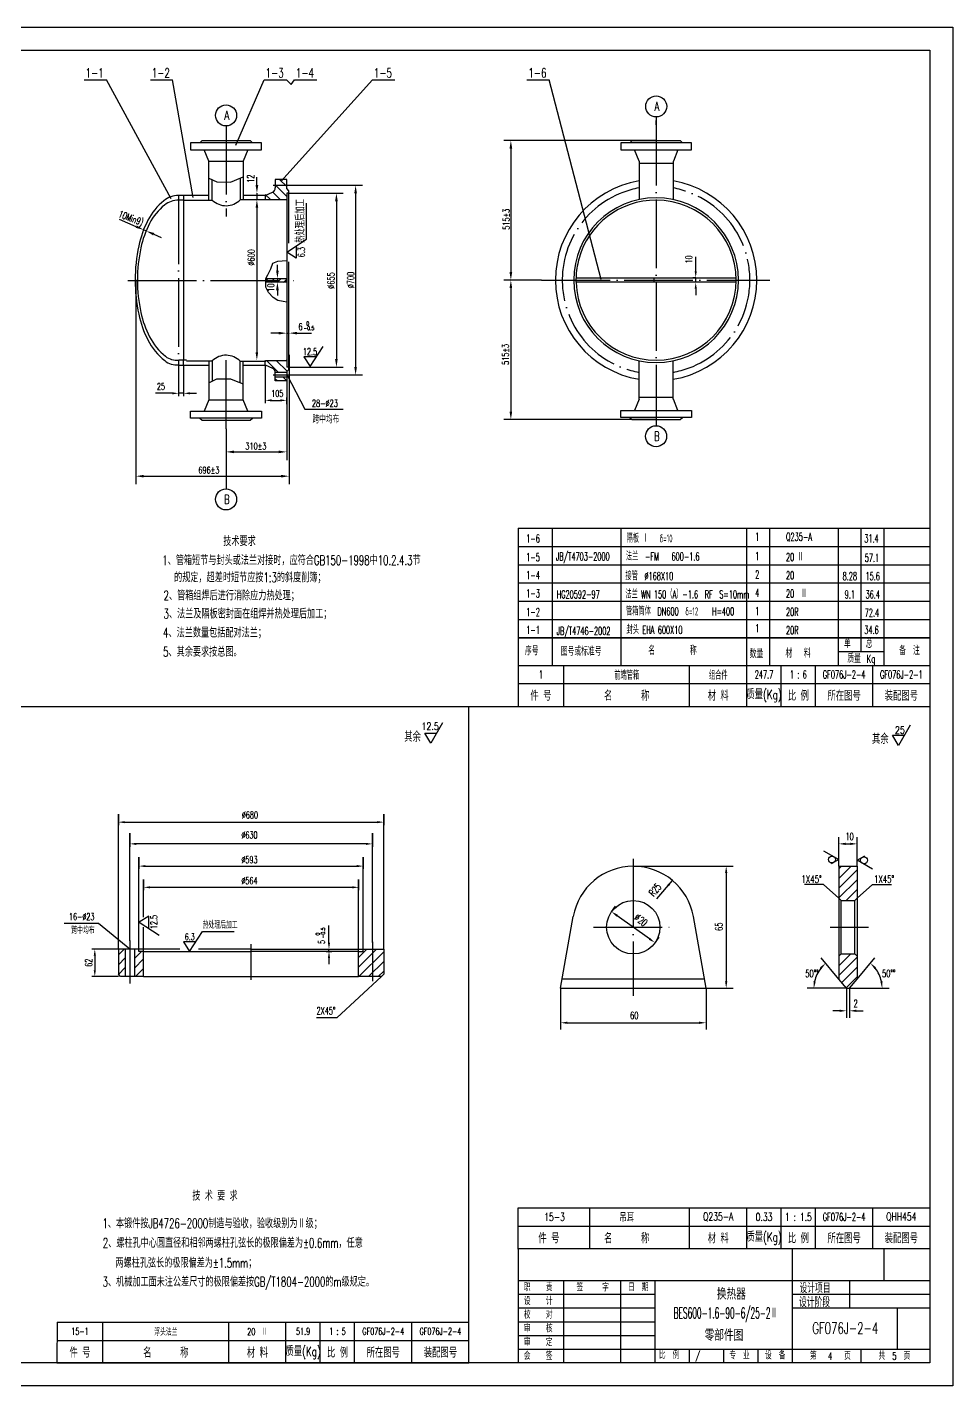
# Model space of a CAD drawing. Extents: x -1018 to 1609, y -45 to 1303.
# Drawn here: x 328 to 732, y -45 to 549 of the extents above; entities that cross this region are included whole.
import ezdxf
from ezdxf.enums import TextEntityAlignment as Align

# ---------------------------------------------------------------- set-up
doc = ezdxf.new("R2010")
doc.units = 0
doc.header["$MEASUREMENT"] = 0
doc.linetypes.add('DASHDOT-M', pattern=[36, 30, -3, 0, -3])
doc.layers.get('0').update_dxf_attribs({"linetype": 'CONTINUOUS'})
for name, color, linetype in [('1', 3, 'CONTINUOUS'), ('CDR_DWG1', 4, 'CONTINUOUS'), ('CDR_DWG2', 2, 'CONTINUOUS'), ('CDR_DWG3', 1, 'DASHDOT-M'), ('XS', 2, 'CONTINUOUS')]:
    doc.layers.add(name, color=color, linetype=linetype)
doc.styles.add('HZ', font='romans', dxfattribs={"width": 0.7, "bigfont": 'hz'})

# ---------------------------------------------------------------- blocks, each defined once
blk = doc.blocks.new('*X57')
at = {"color": 0}
for p, q in [((139.69, 161.53), (136.66, 164.57)), ((143.94, 161.53), (139.94, 165.53)), ((147.66, 162.05), (144.18, 165.53)), ((138.21, 154.53), (135.66, 157.08)), ((142.45, 154.53), (139.45, 157.53)), ((146.69, 154.53), (143.69, 157.53))]:
    blk.add_line(p, q, dxfattribs=at)
blk = doc.blocks.new('*X58')
at = {"color": 0}
for p, q in [((143.52, 259.53), (135.66, 267.39)), ((147.66, 259.63), (136.76, 270.53)), ((147.66, 263.88), (141, 270.53)), ((147.66, 268.12), (145.25, 270.53)), ((139.27, 259.53), (135.66, 263.15))]:
    blk.add_line(p, q, dxfattribs=at)
blk = doc.blocks.new('*X55')
for p, q in [((120.32, 159.7), (115.19, 164.82)), ((124.13, 160.13), (119.43, 164.82)), ((124, 164.5), (123.68, 164.82)), ((119.77, 156), (119, 156.77)), ((124, 156.01), (122.35, 157.67))]:
    blk.add_line(p, q)
blk = doc.blocks.new('*X89')
at = {"layer": '1', "color": 0, "linetype": 'Continuous'}
for p, q in [((-21950.87, -21632.62), (-21945.48, -21627.22)), ((-21950.87, -21628.37), (-21949.72, -21627.22)), ((-21950.87, -21636.86), (-21942.87, -21628.86)), ((-21950.87, -21641.1), (-21942.87, -21633.1)), ((-21947.75, -21642.22), (-21942.87, -21637.34)), ((-21950.87, -21670.8), (-21945.63, -21665.55)), ((-21950.87, -21666.56), (-21949.87, -21665.55)), ((-21950.87, -21675.04), (-21942.87, -21667.04)), ((-21949.64, -21678.05), (-21942.87, -21671.28)), ((-21947.7, -21680.36), (-21942.87, -21675.53))]:
    blk.add_line(p, q, dxfattribs=at)
blk = doc.blocks.new('MM')
at = {"layer": 'XS', "color": 3}
blk.add_lwpolyline([(3.85, 6.67), (0, 0), (-1.93, 3.33)], dxfattribs=at)
blk.add_circle((0, 3), 1.5, dxfattribs=at)
blk = doc.blocks.new('*X53')
for p, q in [((115.19, 200.04), (115.76, 200.61)), ((116.99, 199.01), (118.59, 200.61)), ((119.82, 199.01), (121.42, 200.61)), ((122.65, 199.01), (124, 200.37))]:
    blk.add_line(p, q)
blk = doc.blocks.new('*X54')
for p, q in [((124, 240.87), (120.87, 244)), ((121.21, 235.18), (117.79, 238.6)), ((124, 236.62), (119, 241.62)), ((116.96, 235.18), (114.65, 237.49))]:
    blk.add_line(p, q)

msp = doc.modelspace()

# ---------------------------------------------------------------- linework, layer by layer
for p, q in [((-108.59, 549.24), (732.41, 549.24)), ((732.41, 549.24), (732.41, -44.76)), ((352.85, 526.17), (362.55, 526.17)), ((390.86, 474.24), (362.55, 526.17)), ((381.77, 526.17), (391.47, 526.17)), ((400.39, 474.79), (391.47, 526.17)), ((419.05, 497.66), (431.52, 526.17)), ((431.52, 526.17), (441.22, 526.17)), ((438.69, 481.83), (478.82, 526.17)), ((441.22, 526.17), (443.24, 524.16)), ((443.24, 524.16), (444.73, 526.17)), ((444.73, 526.17), (454.43, 526.17)), ((478.82, 526.17), (488.52, 526.17)), ((546.33, 526.17), (556.03, 526.17)), ((578.74, 438.89), (556.03, 526.17)), ((602.79, 506.6), (602.79, 508.44)), ((602.74, 499.65), (536.28, 499.65)), ((539.28, 496.15), (539.28, 442.15)), ((428.31, 480.17), (428.31, 483.67)), ((428.31, 476.69), (428.31, 473.84)), ((442.32, 480.12), (474.43, 480.12)), ((442.39, 476.65), (466.05, 476.65)), ((471.43, 476.62), (471.43, 400.68)), ((428.28, 470.74), (428.28, 407.15)), ((450.03, 456.51), (450.03, 472.31)), ((463.05, 473.15), (463.05, 404.15)), ((375.61, 462.02), (368.28, 465.19)), ((378.88, 460.59), (379.99, 460.13)), ((383.22, 458.73), (386.43, 457.34)), ((441.33, 450.81), (450.03, 456.51)), ((445.5, 453.54), (445.5, 448.18)), ((434.4, 443.54), (435.27, 446.08)), ((435.27, 446.08), (437.51, 446.97)), ((437.51, 446.97), (439.38, 447.12)), ((439.38, 447.12), (441.37, 447.28)), ((445.5, 448.18), (441.33, 450.81)), ((620.06, 442.49), (620.06, 448.82)), ((432.17, 439.36), (433.04, 441)), ((433.04, 441), (434.4, 443.54)), ((437.27, 442.86), (437.27, 445.32)), ((620.06, 439.69), (618.81, 439.69)), ((620.06, 437.69), (620.06, 439.69)), ((375.39, 438.82), (375.39, 349.43)), ((432.17, 437.71), (432.17, 439.36)), ((432.17, 435.62), (432.17, 437.71)), ((433.41, 433.23), (432.17, 435.62)), ((437.27, 439.27), (437.27, 437.71)), ((437.27, 434.21), (437.27, 431.9)), ((441.33, 439.34), (441.33, 437.77)), ((552.68, 438.65), (536.28, 438.65)), ((552.68, 438.65), (536.28, 438.65)), ((539.28, 435.15), (539.28, 380.3)), ((620.06, 437.69), (618.81, 437.69)), ((620.06, 434.89), (620.06, 432.09)), ((435.4, 430.99), (433.41, 433.23)), ((437.38, 429.8), (435.4, 430.99)), ((439.76, 429.34), (437.38, 429.8)), ((441.37, 429.05), (439.76, 429.34)), ((437.83, 415.47), (434.33, 415.47)), ((441.33, 415.47), (442.39, 415.47)), ((445.89, 415.47), (452.13, 415.47)), ((442.34, 406.02), (442.34, 360.05)), ((454.25, 405.06), (448.88, 405.06)), ((448.88, 405.06), (451.51, 400.9)), ((451.51, 400.9), (457.21, 409.6)), ((394.1, 401.37), (394.1, 387.91)), ((396.25, 401.66), (396.25, 387.91)), ((431.97, 401.65), (431.97, 384.84)), ((436.33, 398.36), (436.33, 398.37)), ((442.39, 400.65), (466.05, 400.65)), ((441.33, 394.66), (441.33, 360.01)), ((441.49, 397.09), (449.18, 382.27)), ((442.32, 397.18), (474.43, 397.18)), ((391.3, 389.16), (384, 389.16)), ((396.25, 389.16), (394.1, 389.16)), ((399.05, 389.16), (401.85, 389.16)), ((441.33, 384.46), (441.33, 387.34)), ((434.77, 386.09), (438.53, 386.09)), ((449.18, 382.27), (466.02, 382.27)), ((602.74, 377.65), (536.28, 377.65)), ((414.83, 373.59), (414.83, 347.4)), ((418.33, 363.55), (438.84, 363.55)), ((442.34, 361.51), (442.34, 349.43)), ((378.89, 352.93), (438.84, 352.93)), ((692.41, 282.24), (692.41, 330.24)), ((542.41, 322.24), (722.41, 322.24)), ((542.41, 314.24), (722.41, 314.24)), ((542.41, 314.24), (722.41, 314.24)), ((542.41, 306.24), (722.41, 306.24)), ((542.41, 298.24), (722.41, 298.24)), ((542.41, 298.24), (722.41, 298.24)), ((542.41, 290.24), (722.41, 290.24)), ((722.41, 282.24), (542.41, 282.24)), ((542.41, 282.24), (722.41, 282.24)), ((692.41, 276.24), (692.41, 282.24)), ((542.41, 262.24), (722.41, 262.24)), ((542.41, 262.24), (722.41, 262.24)), ((-83.59, 252.24), (722.41, 252.24)), ((520.91, -34.76), (520.91, 252.24)), ((542.41, 252.24), (722.41, 252.24)), ((367.77, 146.12), (367.77, 205.2)), ((367.77, 205.1), (367.77, 200.43)), ((483.77, 145.99), (483.77, 205.1)), ((483.77, 205.1), (483.77, 200.43)), ((370.57, 201.68), (480.97, 201.68)), ((372.77, 149.75), (372.77, 196.8)), ((372.77, 196.8), (372.77, 190.93)), ((478.77, 149.02), (478.77, 196.8)), ((478.77, 196.8), (478.77, 190.93)), ((475.97, 192.18), (375.57, 192.18)), ((682.61, 182.41), (682.61, 195.18)), ((685.61, 192.18), (687.61, 192.18)), ((690.61, 182.41), (690.61, 195.18)), ((376.77, 146.12), (376.77, 186.38)), ((376.77, 186.38), (376.77, 181.21)), ((474.77, 146.09), (474.77, 186.3)), ((474.77, 186.3), (474.77, 181.21)), ((379.57, 182.46), (471.97, 182.46)), ((592.78, 182.41), (636.38, 182.41)), ((633.38, 179.41), (633.38, 132.07)), ((378.77, 176.66), (378.77, 171.93)), ((378.77, 160.15), (378.77, 176.66)), ((469.97, 173.18), (381.57, 173.18)), ((472.77, 145.1), (472.77, 176.66)), ((472.77, 176.66), (472.77, 171.93)), ((603.14, 168.13), (609.89, 176.2)), ((675.9, 174.46), (667.64, 174.46)), ((682.61, 168.41), (675.9, 174.46)), ((690.61, 168.41), (697.32, 174.46)), ((697.32, 174.46), (705.58, 174.46)), ((381.05, 160.63), (376.89, 158)), ((381.05, 155.26), (381.05, 160.63)), ((583.29, 162.52), (585.03, 164.96)), ((599.84, 150.71), (585.73, 160.78)), ((359.06, 157.4), (344.06, 157.4)), ((372.77, 146.15), (359.06, 157.4)), ((376.89, 158), (385.59, 152.3)), ((378.77, 144.01), (378.77, 155.76)), ((459.81, 148.95), (459.81, 156.43)), ((396.25, 149.31), (398.88, 145.15)), ((401.62, 149.31), (396.25, 149.31)), ((398.88, 145.15), (404.58, 153.85)), ((404.58, 153.85), (418.33, 153.85)), ((478.77, 149.35), (478.77, 132.11)), ((602.28, 148.96), (604.02, 151.41)), ((367.77, 146.12), (356.22, 146.12)), ((357.47, 143.32), (357.47, 136.95)), ((458.57, 146.15), (461.06, 146.15)), ((458.57, 145.15), (461.06, 145.15)), ((459.81, 145.15), (459.81, 146.15)), ((459.81, 142.35), (459.81, 139.55)), ((682.61, 133.05), (674.85, 142.29)), ((690.61, 133.05), (698.37, 142.29)), ((367.77, 134.15), (356.22, 134.15)), ((482.77, 134.15), (463.22, 116.18)), ((561.01, 129.07), (561.01, 110.97)), ((624.56, 129.07), (624.56, 110.97)), ((624.95, 129.07), (636.38, 129.07)), ((685.95, 129.07), (668.69, 129.07)), ((685.95, 129.07), (685.95, 116.2)), ((687.28, 129.07), (704.53, 129.07)), ((687.28, 129.07), (687.28, 116.2)), ((682.95, 119.2), (679.95, 119.2)), ((690.28, 119.2), (693.28, 119.2)), ((463.22, 116.18), (454.39, 116.18)), ((564.01, 113.97), (621.56, 113.97)), ((542.41, 25.06), (722.41, 25.06)), ((542.41, 25.06), (722.41, 25.06)), ((542.41, 15.27), (722.41, 15.27)), ((662.4, -34.73), (662.4, 15.27)), ((702.4, 1.27), (702.4, 15.27)), ((542.4, 1.27), (722.4, 1.27)), ((562.4, -34.73), (562.4, 1.27)), ((587.4, -34.73), (587.4, 1.27)), ((602.4, -34.73), (602.4, 1.27)), ((687.4, -10.73), (687.4, 1.27)), ((687.4, -10.73), (687.4, 1.27)), ((542.4, -4.73), (602.4, -4.73)), ((662.4, -4.73), (722.4, -4.73)), ((542.4, -10.73), (602.4, -10.73)), ((662.4, -10.73), (722.4, -10.73)), ((708.02, -10.73), (708.02, -28.73)), ((542.4, -16.73), (602.4, -16.73)), ((542.4, -22.73), (602.4, -22.73)), ((341.01, -24.94), (521.01, -24.94)), ((542.4, -28.73), (722.4, -28.73)), ((617.4, -34.73), (617.4, -28.73)), ((632.4, -34.73), (632.4, -28.73)), ((647.4, -34.73), (647.4, -28.73)), ((692.4, -34.73), (692.4, -28.73)), ((340.91, -34.76), (520.91, -34.76)), ((732.41, -44.76), (-108.59, -44.76))]:
    msp.add_line(p, q)
for points in [[(407.33, 483.24), (410.86, 481.58), (416.7, 481.49), (418.45, 482.19), (422.33, 483.76)], [(407.33, 393.77), (410.86, 395.43), (416.7, 395.52), (418.45, 394.82), (422.33, 393.25)], [(509.41, 245.06), (504.26, 236.14), (501.68, 240.6), (506.84, 240.6)], [(713.81, 244.12), (708.66, 235.2), (706.08, 239.66), (711.23, 239.66)]]:
    msp.add_lwpolyline(points)
for centre, start, end in [((685.95, 129.07), 142.08086, 167.91914), ((687.28, 129.07), 12.08086, 37.91914)]:
    msp.add_arc(centre, 14.25, start, end)
for points in [[(539.86, 496.15), (538.7, 496.15), (539.28, 499.65)], [(428.89, 480.17), (427.73, 480.17), (428.31, 476.67)], [(463.63, 473.15), (462.46, 473.15), (463.05, 476.65)], [(472.01, 476.62), (470.85, 476.62), (471.43, 480.12)], [(428.89, 470.33), (427.73, 470.33), (428.31, 473.83)], [(375.38, 461.49), (375.84, 462.56), (378.82, 460.64)], [(382.99, 458.19), (383.45, 459.26), (380.01, 460.11)], [(437.85, 442.86), (436.69, 442.86), (437.27, 439.36)], [(539.86, 442.15), (538.7, 442.15), (539.28, 438.65)], [(619.59, 442.49), (620.52, 442.49), (620.06, 439.69)], [(437.85, 434.21), (436.69, 434.21), (437.27, 437.71)], [(539.86, 435.15), (538.7, 435.15), (539.28, 438.65)], [(619.59, 434.89), (620.52, 434.89), (620.06, 437.69)], [(437.83, 414.89), (437.83, 416.05), (441.33, 415.47)], [(445.89, 414.89), (445.89, 416.05), (442.39, 415.47)], [(428.87, 407.15), (427.7, 407.15), (428.28, 403.65)], [(463.63, 404.15), (462.46, 404.15), (463.05, 400.65)], [(472.01, 400.68), (470.85, 400.68), (471.43, 397.18)], [(391.3, 389.63), (391.3, 388.69), (394.1, 389.16)], [(399.05, 389.63), (399.05, 388.69), (396.25, 389.16)], [(434.77, 386.56), (434.77, 385.62), (431.97, 386.09)], [(438.53, 386.56), (438.53, 385.62), (441.33, 386.09)], [(539.86, 381.15), (538.7, 381.15), (539.28, 377.65)], [(418.33, 362.97), (418.33, 364.14), (414.83, 363.55)], [(437.83, 362.97), (437.83, 364.14), (441.33, 363.55)], [(378.89, 352.35), (378.89, 353.52), (375.39, 352.93)], [(438.84, 352.35), (438.84, 353.52), (442.34, 352.93)], [(370.57, 202.14), (370.57, 201.21), (367.77, 201.68)], [(480.97, 202.14), (480.97, 201.21), (483.77, 201.68)], [(375.57, 192.64), (375.57, 191.71), (372.77, 192.18)], [(475.97, 192.64), (475.97, 191.71), (478.77, 192.18)], [(685.61, 192.68), (685.61, 191.68), (682.61, 192.18)], [(687.61, 192.68), (687.61, 191.68), (690.61, 192.18)], [(379.57, 182.93), (379.57, 182), (376.77, 182.46)], [(471.97, 182.93), (471.97, 182), (474.77, 182.46)], [(632.88, 179.41), (633.88, 179.41), (633.38, 182.41)], [(381.57, 173.65), (381.57, 172.72), (378.77, 173.18)], [(469.97, 173.65), (469.97, 172.72), (472.77, 173.18)], [(607.58, 174.22), (608.35, 173.58), (609.89, 176.2)], [(586.02, 161.18), (585.44, 160.37), (583.29, 162.52)], [(460.27, 148.95), (459.34, 148.95), (459.81, 146.15)], [(600.13, 151.11), (599.55, 150.3), (602.28, 148.96)], [(357.94, 143.32), (357, 143.32), (357.47, 146.12)], [(460.27, 142.35), (459.34, 142.35), (459.81, 145.15)], [(357.94, 136.95), (357, 136.95), (357.47, 134.15)], [(675.06, 137.49), (674.34, 138.18), (676.78, 139.99)], [(698.16, 137.49), (698.88, 138.18), (696.44, 139.99)], [(632.88, 132.07), (633.88, 132.07), (633.38, 129.07)], [(671.51, 132.11), (672.5, 132), (671.69, 129.07)], [(701.71, 132.11), (700.72, 132), (701.53, 129.07)], [(682.95, 119.7), (682.95, 118.7), (685.95, 119.2)], [(690.28, 119.7), (690.28, 118.7), (687.28, 119.2)], [(564.01, 114.47), (564.01, 113.47), (561.01, 113.97)], [(621.56, 114.47), (621.56, 113.47), (624.56, 113.97)]]:
    msp.add_solid(points)
at = {"layer": 'CDR_DWG1'}
for p, q in [((-83.59, 539.24), (722.41, 539.24)), ((722.41, 539.24), (722.41, -34.76)), ((403.33, 498.65), (404.33, 499.65)), ((404.33, 499.65), (425.33, 499.65)), ((425.33, 499.65), (426.33, 498.65)), ((591.28, 498.65), (592.28, 499.65)), ((592.28, 499.65), (593.59, 499.65)), ((593.59, 499.65), (613.28, 499.65)), ((613.28, 499.65), (614.28, 498.65)), ((430.33, 498.65), (399.33, 498.65)), ((399.33, 498.65), (399.33, 495.65)), ((399.33, 495.65), (430.33, 495.65)), ((407.33, 490.65), (405.33, 495.65)), ((424.33, 495.65), (422.33, 490.65)), ((424.33, 495.65), (424.33, 495.65)), ((430.33, 495.65), (430.33, 498.65)), ((587.28, 498.65), (587.28, 495.65)), ((589.13, 498.65), (587.28, 498.65)), ((587.28, 495.65), (589.13, 495.65)), ((591.28, 498.65), (589.13, 498.65)), ((589.13, 495.65), (591.29, 495.65)), ((618.28, 498.65), (591.28, 498.65)), ((591.29, 495.65), (593.32, 495.65)), ((593.28, 495.65), (618.28, 495.65)), ((595.28, 490.65), (593.28, 495.65)), ((612.28, 495.65), (610.28, 490.65)), ((612.28, 495.65), (612.28, 495.65)), ((618.28, 495.65), (618.28, 498.65)), ((407.33, 473.65), (407.33, 490.65)), ((407.33, 490.65), (422.33, 490.65)), ((422.33, 490.65), (422.33, 473.83)), ((595.28, 490.65), (595.28, 489.75)), ((595.28, 489.78), (610.19, 489.78)), ((595.28, 489.75), (595.28, 473.87)), ((610.19, 490.69), (610.19, 489.78)), ((610.19, 489.78), (610.19, 473.83)), ((408.81, 473.65), (408.81, 482.54)), ((421.02, 483.23), (421.02, 473.83)), ((441.33, 482.65), (436.33, 482.65)), ((436.33, 482.65), (436.33, 478.95)), ((441.33, 478.65), (441.33, 482.65)), ((407.33, 475.67), (394.1, 475.64)), ((396.24, 475.65), (396.24, 473.66)), ((431.97, 475.71), (422.33, 475.7)), ((431.97, 475.71), (435.14, 477.12)), ((431.97, 475.71), (431.97, 473.83)), ((442.33, 477.65), (441.33, 478.65)), ((441.33, 476.65), (441.33, 474.07)), ((442.33, 476.65), (441.33, 476.65)), ((442.33, 476.92), (442.33, 477.65)), ((442.33, 454.8), (442.33, 476.92)), ((396.26, 473.65), (394.1, 473.66)), ((396.26, 473.65), (396.26, 403.66)), ((396.26, 473.65), (397.61, 473.65)), ((397.61, 473.65), (408.81, 473.65)), ((421.02, 473.83), (432.15, 473.83)), ((432.15, 473.83), (441.42, 473.83)), ((441.33, 474.07), (441.33, 439.34)), ((442.33, 400.82), (442.33, 446.59)), ((567.76, 439.69), (637.72, 439.69)), ((601.9, 437.56), (601.9, 439.77)), ((441.32, 439.26), (432.41, 439.26)), ((441.37, 437.71), (432.41, 437.71)), ((441.33, 437.77), (441.33, 403.5)), ((637.73, 437.69), (567.76, 437.69)), ((407.33, 401.34), (394.1, 401.37)), ((396.28, 403.66), (394.15, 403.7)), ((396.25, 401.66), (396.26, 403.66)), ((397.57, 403.65), (396.28, 403.66)), ((397.61, 403.36), (408.81, 403.36)), ((407.33, 403.36), (407.33, 386.36)), ((408.81, 403.36), (408.81, 394.47)), ((421.02, 403.18), (432.15, 403.18)), ((421.02, 393.78), (421.02, 403.18)), ((422.33, 386.36), (422.33, 403.18)), ((431.97, 401.3), (422.33, 401.31)), ((431.97, 401.65), (431.97, 403.47)), ((431.97, 401.65), (435.16, 400.19)), ((432.1, 403.47), (441.42, 403.47)), ((436.33, 396.33), (436.33, 398.36)), ((436.38, 398.35), (441.36, 398.35)), ((441.33, 403.5), (441.33, 400.65)), ((442.33, 400.65), (441.33, 400.65)), ((442.33, 399.65), (441.33, 398.65)), ((441.33, 398.65), (441.33, 398.36)), ((441.33, 398.36), (441.33, 396.33)), ((442.33, 399.65), (442.33, 400.82)), ((595.28, 387.55), (595.28, 403.43)), ((610.19, 387.52), (610.19, 403.47)), ((436.33, 394.65), (436.33, 396.33)), ((441.33, 394.65), (436.33, 394.65)), ((436.38, 396.32), (441.36, 396.32)), ((441.33, 396.33), (441.33, 394.65)), ((407.33, 386.36), (405.33, 381.36)), ((407.33, 386.36), (422.33, 386.36)), ((424.33, 381.36), (422.33, 386.36)), ((595.28, 386.65), (593.28, 381.65)), ((595.28, 386.65), (595.28, 387.55)), ((595.28, 387.52), (610.19, 387.52)), ((610.19, 386.61), (610.19, 387.52)), ((612.28, 381.65), (610.28, 386.65)), ((399.33, 381.36), (430.33, 381.36)), ((399.33, 378.36), (399.33, 381.36)), ((424.33, 381.36), (424.33, 381.36)), ((430.33, 381.36), (430.33, 378.36)), ((587.28, 378.65), (587.28, 381.65)), ((587.28, 381.65), (589.13, 381.65)), ((589.13, 381.65), (591.29, 381.65)), ((591.29, 381.65), (593.32, 381.65)), ((593.28, 381.65), (618.28, 381.65)), ((612.28, 381.65), (612.28, 381.65)), ((618.28, 381.65), (618.28, 378.65)), ((430.33, 378.36), (399.33, 378.36)), ((403.33, 378.36), (404.33, 377.36)), ((404.33, 377.36), (425.33, 377.36)), ((425.33, 377.36), (426.33, 378.36)), ((589.13, 378.65), (587.28, 378.65)), ((591.28, 378.65), (589.13, 378.65)), ((591.28, 378.65), (592.28, 377.65)), ((618.28, 378.65), (591.28, 378.65)), ((592.28, 377.65), (593.59, 377.65)), ((593.59, 377.65), (613.28, 377.65)), ((613.28, 377.65), (614.28, 378.65)), ((542.41, 330.24), (542.41, 252.24)), ((542.41, 330.24), (722.41, 330.24)), ((542.41, 330.24), (722.41, 330.24)), ((557.41, 282.24), (557.41, 330.24)), ((587.41, 282.24), (587.41, 330.24)), ((642.41, 282.24), (642.41, 330.24)), ((652.41, 282.24), (652.41, 330.24)), ((682.41, 282.24), (682.41, 330.24)), ((702.41, 282.24), (702.41, 330.24)), ((557.41, 270.24), (557.41, 282.24)), ((587.41, 270.24), (587.41, 282.24)), ((642.41, 270.24), (642.41, 282.24)), ((652.41, 270.24), (652.41, 282.24)), ((682.41, 270.24), (682.41, 282.24)), ((702.41, 270.24), (702.41, 282.24)), ((682.41, 276.24), (702.41, 276.24)), ((542.41, 270.24), (722.41, 270.24)), ((562.41, 252.24), (562.41, 270.24)), ((617.41, 252.24), (617.41, 270.24)), ((642.41, 252.24), (642.41, 270.24)), ((657.41, 252.24), (657.41, 270.24)), ((672.41, 252.24), (672.41, 270.24)), ((697.41, 252.24), (697.41, 270.24)), ((682.61, 182.41), (682.61, 168.41)), ((682.61, 182.41), (690.61, 182.41)), ((690.61, 182.41), (690.61, 168.41)), ((682.61, 168.41), (682.61, 133.05)), ((683.61, 167.41), (682.61, 168.41)), ((683.61, 167.41), (689.61, 167.41)), ((683.61, 144.07), (683.61, 167.41)), ((690.61, 168.41), (689.61, 167.41)), ((689.61, 144.07), (689.61, 167.41)), ((690.61, 168.41), (690.61, 133.05)), ((561.01, 129.07), (566.52, 160.37)), ((624.56, 129.07), (619.05, 160.37)), ((370.77, 146.15), (367.77, 146.15)), ((367.77, 146.15), (367.77, 135.15)), ((374.77, 146.15), (370.77, 146.15)), ((370.77, 146.15), (370.77, 134.15)), ((376.77, 146.15), (374.77, 146.15)), ((374.77, 146.15), (374.77, 134.15)), ((376.77, 145.15), (376.77, 146.15)), ((378.77, 145.15), (376.77, 145.15)), ((394.66, 146.15), (377.02, 146.15)), ((378.77, 145.15), (425.77, 145.15)), ((378.77, 134.15), (378.77, 145.15)), ((425.77, 146.15), (402.76, 146.15)), ((425.77, 146.15), (474.77, 146.15)), ((472.77, 145.15), (425.77, 145.15)), ((472.77, 134.15), (472.77, 145.15)), ((472.77, 145.15), (474.77, 145.15)), ((474.77, 146.15), (483.77, 146.15)), ((474.77, 145.15), (474.77, 146.15)), ((483.77, 146.15), (483.77, 135.15)), ((683.61, 144.07), (682.61, 143.07)), ((683.61, 144.07), (689.61, 144.07)), ((689.61, 144.07), (690.61, 143.07)), ((368.77, 134.15), (367.77, 135.15)), ((370.77, 134.15), (368.77, 134.15)), ((374.77, 134.15), (370.77, 134.15)), ((378.77, 134.15), (374.77, 134.15)), ((378.77, 134.15), (472.77, 134.15)), ((482.77, 134.15), (472.77, 134.15)), ((482.77, 134.15), (483.77, 135.15)), ((623.86, 133.05), (561.71, 133.05)), ((685.95, 129.07), (682.61, 133.05)), ((687.28, 129.07), (690.61, 133.05)), ((561.01, 129.07), (624.56, 129.07)), ((685.95, 129.07), (687.28, 129.07)), ((542.41, 33.06), (722.41, 33.06)), ((542.41, 33.06), (722.41, 33.06)), ((542.41, 33.06), (722.41, 33.06)), ((542.41, 15.06), (542.41, 33.06)), ((573.85, 15.06), (573.85, 33.06)), ((617.41, 15.06), (617.41, 33.06)), ((642.41, 15.06), (642.41, 33.06)), ((657.41, 15.06), (657.41, 33.06)), ((672.41, 15.06), (672.41, 33.06)), ((697.41, 15.06), (697.41, 33.06)), ((542.41, 15.27), (722.41, 15.27)), ((542.41, 15.27), (542.41, -34.76)), ((662.4, -34.73), (662.4, 15.27)), ((341.01, -16.94), (340.91, -34.76)), ((341.01, -16.94), (521.01, -16.94)), ((361.01, -34.94), (361.01, -16.94)), ((416.01, -34.94), (416.01, -16.94)), ((441.01, -34.94), (441.01, -16.94)), ((456.01, -34.94), (456.01, -16.94)), ((471.01, -34.94), (471.01, -16.94)), ((496.01, -34.94), (496.01, -16.94)), ((722.41, -34.76), (-83.59, -34.76))]:
    msp.add_line(p, q, dxfattribs=at)
for points in [[(394.17, 475.65, 0.001803), (394.1, 475.65, 0.17134), (387.62, 473.36, 0.104788), (380.66, 464.81, 0.066302), (376.67, 453.6, 0.052443), (375.1, 438.65, 0.052443)], [(394.1, 473.65, 0.171103), (387.96, 471.49, 0.104819), (381.37, 463.4, 0.066378), (377.59, 452.79, 0.05252), (376.1, 438.65, 0.05252)], [(375.1, 438.65, 0.052443), (376.67, 423.7, 0.066302), (380.66, 412.49, 0.104788), (388.03, 403.44, 0.198534), (394.1, 401.65, 0.001201), (394.15, 401.65, 0.104788)], [(376.1, 438.65, 0.05252), (377.59, 424.51, 0.066378), (381.37, 413.9, 0.104819), (388.35, 405.35, 0.198314), (394.1, 403.65, 0.00127), (394.15, 403.65, 0.104819)]]:
    msp.add_lwpolyline(points, format="xyb", dxfattribs=at)
msp.add_circle((592.78, 155.74), 11.67, dxfattribs=at)
for centre, radius, start, end in [((602.74, 438.65), 44, 99.75731, 260.24269), ((602.74, 438.65), 44, 279.74416, 80.25584), ((434.33, 478.95), 2, 293.97662, 0), ((414.83, 479.82), 8.62, 225.73196, 315.92659), ((602.74, 438.65), 36, 90, 270), ((602.74, 438.65), 35, 90, 164.84576), ((602.74, 438.65), 36, 270, 90), ((602.74, 438.65), 35, 270, 90), ((602.74, 438.65), 35, 164.84576, 178.15457), ((602.74, 438.65), 35, 178.15457, 181.8018), ((602.74, 438.65), 35, 181.8018, 270), ((414.83, 397.19), 8.62, 44.07341, 134.26804), ((434.33, 398.37), 2, 0, 65.32878), ((592.78, 155.74), 26.67, 9.99015, 170.00985)]:
    msp.add_arc(centre, radius, start, end, dxfattribs=at)
at = {"layer": 'CDR_DWG2'}
for centre in [(602.79, 514.59), (414.83, 510.66), (602.74, 370.39), (414.83, 342.8)]:
    msp.add_circle(centre, 4.6, dxfattribs=at)
at = {"layer": 'CDR_DWG3', "linetype": 'DASHDOT-M'}
for p, q in [((414.83, 506.06), (414.83, 466.47)), ((602.74, 509.99), (602.74, 375)), ((394.1, 475.65), (394.1, 401.65)), ((435.46, 480.12), (442.26, 480.12)), ((371.95, 438.51), (444.33, 438.51)), ((552.74, 438.65), (652.49, 438.65)), ((414.83, 373.65), (414.83, 406.65)), ((435.46, 397.18), (442.26, 397.18)), ((592.78, 185.62), (592.78, 125.8)), ((575.35, 155.74), (609.39, 155.74)), ((678.75, 155.74), (695.5, 155.74)), ((372.77, 149.96), (372.77, 131.15)), ((425.77, 132.8), (425.77, 148.3))]:
    msp.add_line(p, q, dxfattribs=at)
for start, end in [(100.47904, 259.52096), (280.4649, 79.5351)]:
    msp.add_arc((602.74, 438.65), 41, start, end, dxfattribs=at)

# ---------------------------------------------------------------- block references
for name, p in [('*X54', (317.33, 238.65)), ('*X53', (317.33, 238.65)), ('*X55', (317.33, 238.65)), ('*X89', (22633.49, 21809.63))]:
    msp.add_blockref(name, p)
for name, p, rotation in [('MM', (682.61, 185.33), 90), ('MM', (690.61, 184.99), 270), ('*X57', (213.24, 281.81), 270), ('*X58', (213.24, 281.81), 270)]:
    msp.add_blockref(name, p, dxfattribs=dict(rotation=rotation))

# ---------------------------------------------------------------- texts
at = {"style": 'HZ'}
for s, height, rotation, width, p in [('12', 3, 90, 0.7, (427.12, 482.98)), ('热处理后加工', 3.5, 90, 0.7, (449.13, 464.52)), ('515%%P3 ', 3, 90, 0.7, (538.73, 465.98)), ('10Min9)', 3, 339.15926, 0.7, (372.8, 464.36)), ('%%C600 ', 3, 90, 0.7, (427.32, 449.28)), ('6.3', 3, 90, 0.7, (449.22, 450.88)), ('%%C655', 3, 90, 0.7, (462.22, 438.48)), ('%%C700', 3, 90, 0.7, (470.82, 438.68)), ('10', 3, 90, 0.7, (435.91, 435.38)), ('515%%P3 ', 3, 90, 0.7, (538.43, 406.88)), ('12.5', 3, 90, 0.65, (384.76, 158)), ('5', 3, 90, 0.65, (458.04, 149.31)), ('62', 3, 90, 0.65, (356.27, 140.21))]:
    msp.add_text(s, height=height, rotation=rotation, dxfattribs=dict(at, width=width)).set_placement(p, align=Align.CENTER)
for s, height, rotation, width, p in [('10', 3, 90, 0.65, (618.56, 445.92)), ('R25', 3.2, 50, 0.6, (601.72, 168.93)), ('%%c', 3.2, 321.91219, 0.65, (592.88, 159.4)), ('-0.5', 1.7, 90, 0.7, (458.05, 150.89)), ('20', 3.2, 321.91219, 0.65, (594.52, 158.11)), ('65', 3.2, 90, 0.6, (631.78, 154.14)), ('0', 1.7, 90, 0.7, (455.76, 152.13))]:
    msp.add_text(s, height=height, rotation=rotation, dxfattribs=dict(at, width=width)).set_placement(p)
for s, height, width, p in [('6', 3, 0.7, (446.46, 416.76)), ('-0.5', 1.7, 0.7, (448.64, 416.77)), ('0', 1.7, 0.7, (449.89, 418.85)), ('25', 3, 0.65, (384.62, 390.66)), ('105', 3, 0.65, (434.54, 387.59)), ('跨中均布', 3.2, 0.7, (452.61, 376.14)), ('技术要求', 4.2, 0.65, (413.6, 322.42)), ('1-6', 3.5, 0.6, (546.01, 323.94)), ('隔板 Ⅰ   δ=10', 3.5, 0.6, (589.83, 323.96)), ('Q235-A', 3.5, 0.6, (659.51, 324.69)), ('31.4', 3.5, 0.6, (693.72, 323.96)), ('1、管箱短节与封头或法兰对接时，应符合GB150-1998中10.2.4.3节', 4.2, 0.65, (387, 314.09)), ('1-5', 3.5, 0.6, (546.01, 315.77)), ('JB/T4703-2000', 3.5, 0.6, (558.98, 316.08)), ('法兰  -FM   600-1.6', 3.5, 0.6, (589.55, 316.08)), ('20 Ⅱ', 3.5, 0.6, (659.51, 315.85)), ('的规定，超差时短节应按1:3的斜度削簿；', 4.2, 0.65, (392.13, 306.57)), ('1-4', 3.5, 0.6, (546.01, 307.94)), ('接管  %%C168X10', 3.5, 0.6, (589.31, 307.52)), ('20  ', 3.5, 0.6, (659.51, 307.85)), ('2、管箱组焊后进行消除应力热处理；', 4.2, 0.65, (387.53, 298.67)), ('1-3', 3.5, 0.6, (546.01, 299.94)), ('HG20592-97', 3.5, 0.6, (559.31, 299.52)), ('法兰 WN 150（A）-1.6  RF  S=10mm', 3.5, 0.6, (589.31, 299.52)), ('20  Ⅱ', 3.5, 0.6, (659.51, 299.85)), ('3、法兰及隔板密封面在组焊并热处理后加工；', 4.2, 0.65, (387.53, 290.72)), ('1-2', 3.5, 0.6, (546.01, 291.77)), ('管箱筒体  DN600  δ=12   H=400', 3.5, 0.6, (589.55, 292.08)), ('20R', 3.5, 0.6, (659.51, 291.85)), ('4、法兰数量包括配对法兰；', 4.2, 0.65, (387.35, 282.43)), ('1-1', 3.5, 0.6, (546.01, 283.94)), ('JB/T4746-2002', 3.5, 0.6, (559.31, 283.52)), ('封头 EHA 600X10', 3.5, 0.6, (589.83, 283.96)), ('20R', 3.5, 0.6, (659.51, 283.85)), ('34.6', 3.5, 0.6, (693.72, 283.96)), ('单', 3.5, 0.65, (684.81, 277.89)), ('总', 3.5, 0.65, (694.34, 277.89)), ('5、其余要求按总图。', 4.2, 0.65, (387.35, 274.06)), ('序号', 3.5, 0.65, (545.47, 274.7)), ('图号或标准号', 3.5, 0.65, (561.13, 274.51)), ('名         称', 3.5, 0.65, (599.33, 274.88)), ('数量', 3.5, 0.65, (643.63, 273.43)), ('材   料', 3.5, 0.65, (659.29, 273.64)), ('质量', 3.5, 0.65, (686.3, 271.41)), ('Kg', 3.5, 0.65, (694.73, 271.36)), ('备  注', 3.5, 0.65, (708.94, 274.85)), ('12.5', 3.2, 0.8, (500.16, 241.99)), ('25', 3.2, 0.8, (707.1, 240.36)), ('其余', 4, 0.7, (492.69, 236.85)), ('其余', 4, 0.7, (697.08, 235.91)), ('10', 3.2, 0.6, (685.49, 193.78)), ('1X45%%D', 3.2, 0.7, (666.29, 175.17)), ('1X45%%D', 3.2, 0.7, (697.95, 175.17)), ('跨中均布', 3, 0.65, (347.22, 152.8)), ('50%%d%%d', 3.2, 0.6, (667.95, 133.9)), ('50%%d%%d', 3.2, 0.6, (701.47, 133.9)), ('2X45%%d', 3.2, 0.65, (454.39, 117.63)), ('2', 3.2, 0.6, (689.03, 120.8)), ('60', 3.2, 0.6, (591.34, 115.57)), ('           技 术 要 求', 4.2, 0.65, (377.7, 36.26)), ('1、本锻件按JB4726-2000制造与验收，验收级别为Ⅱ级；', 4.2, 0.65, (360.83, 24.18)), ('2、螺柱孔中心圆直径和相邻两螺柱孔弦长的极限偏差为%%P0.6mm，任意', 4.2, 0.65, (360.96, 15.64)), ('  两螺柱孔弦长的极限偏差为%%P1.5mm；', 4.2, 0.65, (362.75, 6.92)), ('3、机械加工面未注公差尺寸的极限偏差按GB/T1804-2000的m级规定。', 4.2, 0.65, (360.88, -1.36)), ('职    责', 3.2, 0.7, (544.96, -3.35)), ('签     字', 3.2, 0.7, (567.97, -3.4)), ('日  期', 3.2, 0.7, (590.52, -3.31)), ('设计项目', 4, 0.65, (665.42, -4.17)), ('设    计', 3.2, 0.7, (544.96, -9.35)), ('设计阶段', 4, 0.65, (665.21, -10.32)), ('校    对', 3.2, 0.7, (544.96, -15.35)), ('审    核', 3.2, 0.7, (544.96, -21.35)), ('GF076J-2-4', 5, 0.65, (670.99, -22.05)), ('审    定', 3.2, 0.7, (544.96, -27.35)), ('比  例', 3.2, 0.7, (603.99, -32.92)), ('/', 3.2, 0.7, (619.95, -33.1)), ('专  业', 3.2, 0.7, (634.77, -33.13)), ('设  备', 3.2, 0.7, (650.34, -33.14)), ('会    签', 3.2, 0.7, (544.96, -33.35)), ('第   4   页', 3.2, 0.7, (669.94, -33.33)), ('共  5  页', 3.2, 0.7, (699.94, -33.33))]:
    msp.add_text(s, height=height, dxfattribs=dict(at, width=width)).set_placement(p)
for s, width, p in [('12.5', 0.7, (451.51, 405.89)), ('28-%%C23', 0.7, (458.02, 383.28)), ('310%%P3', 0.7, (427.82, 364.58)), ('696%%P3 ', 0.7, (408.02, 354.09)), ('%%C680 ', 0.65, (425.94, 203.29)), ('%%C630 ', 0.65, (425.74, 194.56)), ('%%C593 ', 0.65, (425.74, 183.78)), ('%%C564 ', 0.65, (425.74, 174.57)), ('16-%%C23', 0.65, (351.75, 158.82)), ('热处理后加工', 0.65, (412.21, 155.17)), ('6.3', 0.65, (398.95, 150.04))]:
    msp.add_text(s, height=3, dxfattribs=dict(at, width=width)).set_placement(p, align=Align.CENTER)
for s, height, width, p in [('1', 3.5, 0.6, (646.95, 326.46)), ('1', 3.5, 0.6, (646.95, 317.96)), ('57.1', 3.5, 0.6, (697.07, 317.26)), ('2', 3.5, 0.6, (646.95, 309.96)), ('8.28', 3.5, 0.6, (687.41, 309.22)), ('15.6', 3.5, 0.6, (697.41, 309.22)), ('4', 3.5, 0.6, (646.95, 301.96)), ('9.1', 3.5, 0.6, (687.41, 301.22)), ('36.4', 3.5, 0.6, (697.41, 301.22)), ('1', 3.5, 0.6, (646.95, 293.96)), ('72.4', 3.5, 0.6, (697.07, 293.26)), ('1', 3.5, 0.6, (646.95, 286.46)), ('1', 3.5, 0.6, (552.41, 266.24)), ('前端管箱', 3.5, 0.6, (589.91, 266.24)), ('组合件', 3.5, 0.6, (629.91, 266.24)), ('247.7', 3.5, 0.6, (649.91, 266.24)), ('1 : 6', 3.5, 0.6, (664.91, 266.24)), ('GF076J-2-4', 3.5, 0.6, (684.91, 266.24)), ('GF076J-2-1', 3.5, 0.6, (709.91, 266.24)), ('件 号', 4, 0.7, (552.41, 257.24)), ('名      称', 4, 0.7, (589.91, 257.24)), ('材 料', 4, 0.7, (629.91, 257.24)), ('质量(Kg)', 4, 0.7, (649.91, 257.24)), ('比 例', 4, 0.7, (664.91, 257.24)), ('所在图号', 4, 0.7, (684.91, 257.24)), ('装配图号', 4, 0.7, (709.91, 257.24)), ('15-3', 3.5, 0.7, (558.36, 29.06)), ('吊耳', 3.5, 0.7, (589.91, 29.06)), ('Q235-A', 3.5, 0.7, (629.91, 29.06)), ('0.33', 3.5, 0.7, (649.91, 29.06)), ('1 : 1.5', 3.5, 0.7, (664.91, 29.06)), ('GF076J-2-4', 3.5, 0.6, (684.91, 29.06)), ('QHH454', 3.5, 0.7, (709.91, 29.06)), ('件 号', 4, 0.7, (555.89, 20.06)), ('名      称', 4, 0.7, (589.91, 20.06)), ('材 料', 4, 0.7, (629.91, 20.06)), ('质量(Kg)', 4, 0.7, (649.91, 20.06)), ('比 例', 4, 0.7, (664.91, 20.06)), ('所在图号', 4, 0.7, (684.91, 20.06)), ('装配图号', 4, 0.7, (709.91, 20.06)), ('换热器', 5, 0.65, (635.64, -4.3)), ('BES600-1.6-90-6/25-2Ⅱ', 4.75, 0.5, (633.13, -13.24)), ('15-1', 3, 0.65, (351.01, -20.94)), ('浮头法兰', 3, 0.65, (388.51, -20.94)), ('20  Ⅱ', 3, 0.65, (428.51, -20.94)), ('51.9', 3, 0.65, (448.51, -20.94)), ('1 : 5', 3, 0.65, (463.51, -20.94)), ('GF076J-2-4', 3, 0.65, (483.51, -20.94)), ('GF076J-2-4', 3, 0.65, (508.51, -20.94)), ('零部件图', 5, 0.65, (632.41, -22.35)), ('件 号', 4, 0.7, (351.01, -29.94)), ('名      称', 4, 0.7, (388.51, -29.94)), ('材 料', 4, 0.7, (428.51, -29.94)), ('质量(Kg)', 4, 0.7, (448.51, -29.94)), ('比 例', 4, 0.7, (463.51, -29.94)), ('所在图号', 4, 0.7, (483.51, -29.94)), ('装配图号', 4, 0.7, (508.51, -29.94))]:
    msp.add_text(s, height=height, dxfattribs=dict(at, width=width)).set_placement(p, align=Align.MIDDLE)
at = {"layer": 'CDR_DWG1', "style": 'HZ', "width": 0.7}
for s, p in [('1-1', (357.4, 529.25)), ('1-2', (386.32, 529.25)), ('1-3', (436.07, 529.25)), ('1-4', (449.28, 529.25)), ('1-5', (483.37, 529.25)), ('1-6', (550.88, 529.25))]:
    msp.add_text(s, height=4, dxfattribs=at).set_placement(p, align=Align.MIDDLE)
at = {"layer": 'CDR_DWG2', "style": 'HZ', "width": 0.7}
for s, p in [('A', (415.16, 508.68)), ('A', (603.12, 512.61)), ('B', (603.07, 368.41)), ('B', (415.16, 340.81))]:
    msp.add_text(s, height=4, dxfattribs=at).set_placement(p, align=Align.CENTER)

doc.saveas('drawing.dxf')
